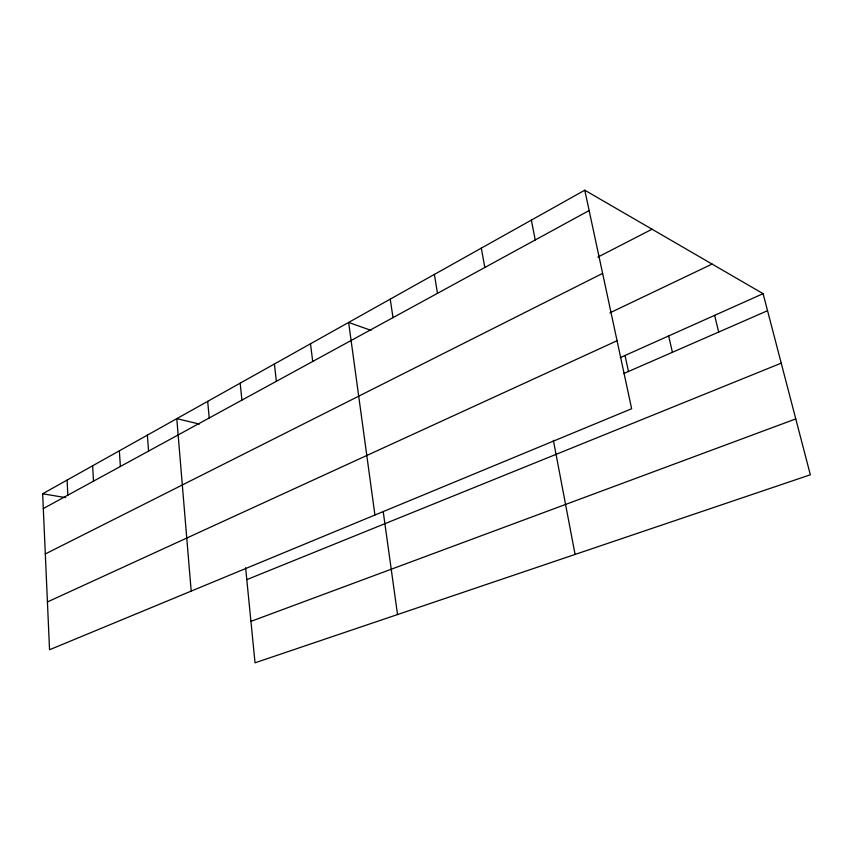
<?xml version="1.0" encoding="UTF-8"?>
<svg xmlns="http://www.w3.org/2000/svg" width="853" height="853" viewBox="0 0 853 853"><rect width="100%" height="100%" fill="white"/><g stroke="black" fill="none" stroke-linecap="round" stroke-linejoin="round"><path stroke-width="1.28" d="M584.774 190.198L631.646 408.736L49.538 649.751L42.65 493.77L584.774 190.198L763.094 293.667L810.35 474.78L255.036 662.802L245.621 567.757M43.3 508.569L589.135 210.531M597.889 257.094L652.033 229.222M45.305 553.96L602.623 273.386M609.895 312.859L712.095 264.078M47.427 601.941L617.06 340.731M620.291 357.588L763.094 293.667M623.714 373.571L767.54 310.705M246.794 579.635L781.231 363.154M250.931 621.368L795.774 418.908M42.65 493.77L65.564 497.608M199.367 424.058L176.784 418.652L191.189 591.097M371.055 330.378L348.632 322.423L374.925 515.02M714.611 315.375L718.695 332.062M668.645 335.943L672.409 352.289M625.025 355.466L628.48 371.492M531.355 220.106L535.247 239.949M553.373 440.308L575.082 554.439M481.327 248.127L484.803 267.49M434.38 274.41L437.482 293.336M390.226 299.136L392.998 317.625M383.264 511.928L397.53 614.555M310.503 343.78L312.71 361.469M274.399 363.996L276.361 381.312M240.173 383.157L241.921 400.121M207.684 401.358L209.22 417.97M147.377 435.126L148.571 451.088M119.345 450.821L120.39 466.474M92.614 465.791L93.51 481.156M67.067 480.09L67.845 495.177"/></g></svg>
